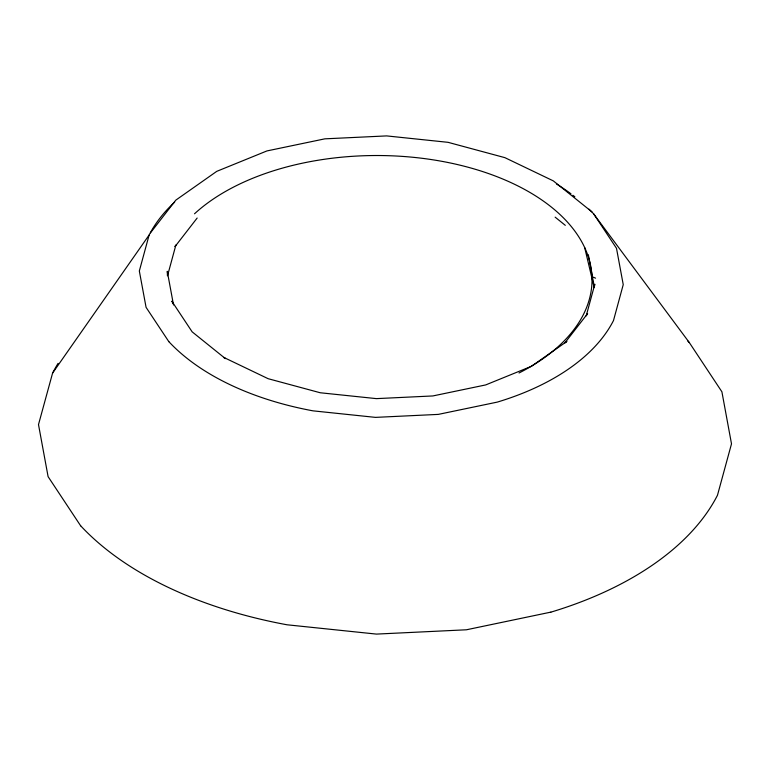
<?xml version="1.0" encoding="UTF-8"?>
<svg xmlns="http://www.w3.org/2000/svg" width="770" height="770" viewBox="0 0 770 770"><rect width="100%" height="100%" fill="white"/><g stroke="black" fill="none" stroke-linecap="round" stroke-linejoin="round"><path stroke-width="1.16" d="M167.446 275.795L167.273 271.348L173.51 304.949M594.315 286.873L594.806 284.217L586.211 315.873M58.077 363.363A335.45 193.665 0 0 0 52.562 373.181L38.5 424.578L48.096 476.64L80.648 525.814M174.646 202.115A233.753 134.952 0 0 0 149.101 235.1L139.332 270.982L146.069 307.336L168.842 341.678M167.581 275.554L175.878 245.024L174.954 246.525M586.673 315.123L587.597 313.621L564.93 342.852L566.893 341.418L531.387 366.328L485.697 384.923L432.856 395.944L376.424 398.629L320.233 392.758L268.133 378.696L223.733 357.405L225.417 358.628L192.144 331.841L171.835 301.205L173.24 303.495M52.524 373.181L149.072 235.091M150.448 232.867L175.839 200.123L216.765 171.344L266.93 150.93L324.863 138.841L386.646 135.905L448.053 142.325L504.899 157.658L553.312 180.883L591.986 211.904M175.223 246.333L197.149 218.045M550.839 612.131L466.418 629.783L376.443 634.095L287.056 624.788A358.079 206.735 0 0 1 80.677 525.804M555.141 217.15L565.305 225.341M589.012 209.151A250.548 144.654 0 0 1 593.699 213.954L689.352 342.621L721.904 391.795L731.5 443.847L717.476 495.254A335.45 193.665 0 0 1 550.858 612.16M593.718 213.945L616.491 248.286L623.238 284.64L613.497 320.532A233.753 134.952 0 0 1 497.256 402.113L438.303 414.395L375.49 417.378L313.063 410.853A250.548 144.654 0 0 1 168.871 341.678M584.69 247.594L594.171 287.624M588.357 254.803L594.373 287.258M194.521 213.791A215.157 124.22 0 0 1 516.179 185.079A215.157 124.22 0 0 1 519.028 372.988M593.333 277.152A358.079 206.735 0 0 1 595.566 278.163M687.803 341.014A358.079 206.735 0 0 1 689.323 342.631M556.469 183.953A250.548 144.654 0 0 1 570.974 193.799M572.928 195.272A250.548 144.654 0 0 1 574.853 196.764"/></g></svg>
